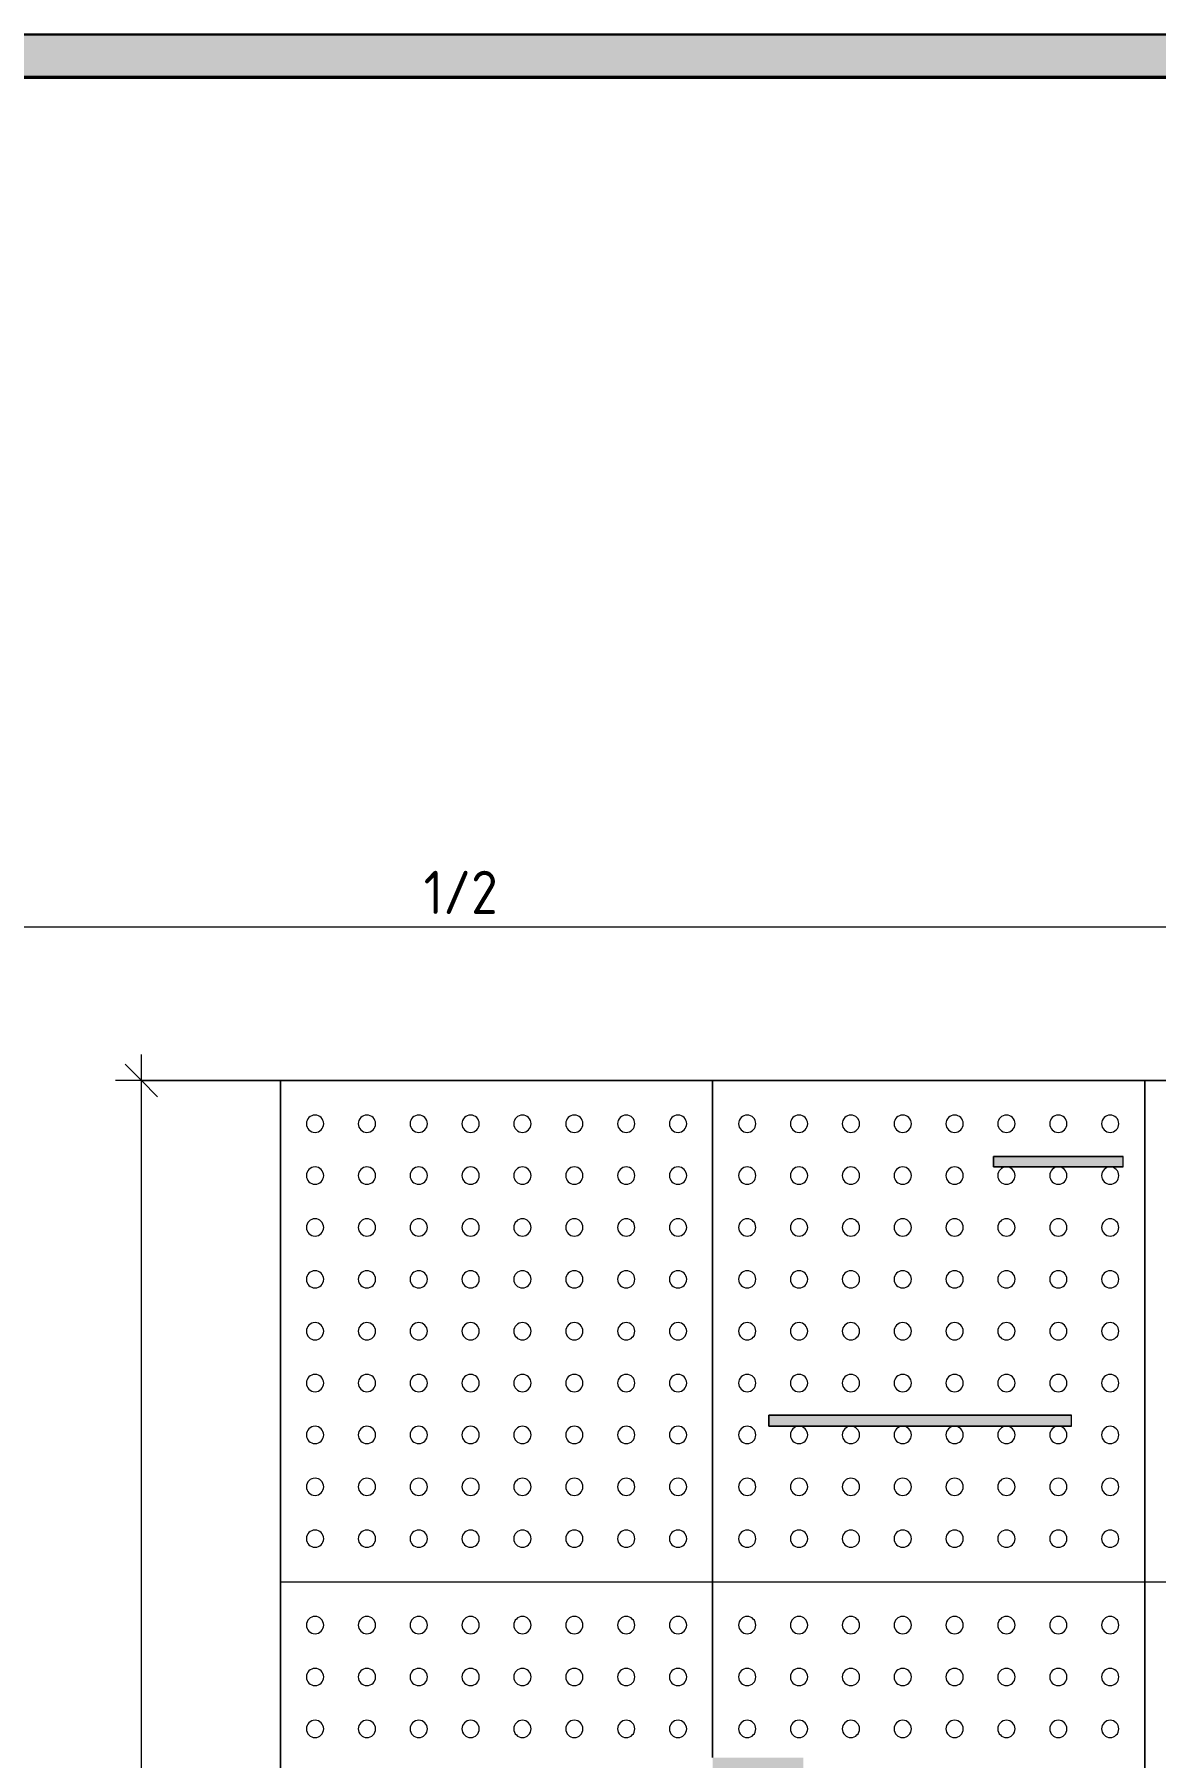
# Model space of a CAD drawing. Header units: millimetres. Extents: x 855 to 103073, y -1987 to 27400.
# Drawn here: x 71219 to 72516, y 1457 to 3450 of the extents above; entities that cross this region are included whole.
import ezdxf

# ---------------------------------------------------------------- set-up
doc = ezdxf.new("R2010")
doc.units = ezdxf.units.MM
doc.layers.add('A-ANNO-DIMS', color=7, linetype='Continuous', lineweight=9)
doc.layers.add('A-ANNO-DIMS-25', color=7, linetype='Continuous', lineweight=9)
for name, color, linetype, lineweight, true_color in [('A-CLNG-1', 7, 'Continuous', 9, 0x787878), ('A-CLNG-FNSH-1', 7, 'Continuous', 30, 0x3c3c3c), ('I-FURN-3', 7, 'Continuous', 9, 0xacacac), ('I-FURN-7', 7, 'Continuous', 9, 0x9e9e9e), ('I-FURN-9', 7, 'Continuous', 9, 0xc0c0c0)]:
    doc.layers.add(name, color=color, linetype=linetype, lineweight=lineweight, true_color=true_color)
doc.layers.add('I-FURN-4', color=7, linetype='Continuous', lineweight=9, true_color=0x7f7f7f, transparency=0.7)
doc.styles.add('ISOCPEUR_2', font='isocpeur.ttf', dxfattribs={"width": 0.9, "height": 50})
doc.dimstyles.new('ISO-2_0_0_9К_Средний_округл2', dxfattribs={"dimscale": 304.8, "dimtxt": 49.799059, "dimasz": 0.123031, "dimexe": 0.098425, "dimexo": 0, "dimgap": 0, "dimtad": 1, "dimdec": 0, "dimrnd": 10, "dimzin": 0, "dimdsep": 46, "dimtxsty": 'ISOCPEUR_2', "dimblk1": 'OBLIQUE', "dimblk2": 'OBLIQUE', "dimsah": 1, "dimcen": 0.09, "dimdle": 0.098425, "dimazin": 0, "dimtfac": 1, "dimtdec": 4, "dimtix": 1, "dimtmove": 0, "dimatfit": 3, "dimfxl": 1, "dimtvp": 1, "dimtolj": 1, "dimtzin": 0, "dimarcsym": 2})

# ---------------------------------------------------------------- blocks, each defined once
blk = doc.blocks.new('Бизиборд лего - бизиборд 1_21б-32328682-Развертка 1_02-5')
at = {"layer": 'I-FURN-4'}
h = blk.add_hatch(color=256, dxfattribs=at)
h.paths.add_polyline_path([(-11216.1, 860.2), (-11127.5, 860.2), (-11127.5, 877.8), (-11242.5, 877.8), (-11242.5, 860.2), (-11219.5, 860.2)])
h.paths.add_polyline_path([(-11207.3, 1442.2), (-11137.5, 1442.2), (-11137.5, 1456.7), (-11242.5, 1456.7), (-11242.5, 1442.2), (-11207.5, 1442.2)])
h.paths.add_polyline_path([(-10969.6, 1840.3), (-10827.1, 1840.3), (-10827.1, 1852.8), (-11177.5, 1852.8), (-11177.5, 1840.3), (-10972.8, 1840.3)])
h.paths.add_polyline_path([(-10907.6, 2140), (-10767.5, 2140), (-10767.5, 2152.2), (-10917.5, 2152.2), (-10917.5, 2140), (-10909.6, 2140)])
at = {"layer": 'I-FURN-3'}
for p, q in [((-11242.5, 2240), (-11742.5, 2240)), ((-11742.5, 2240), (-11742.5, 500)), ((-10742.5, 2240), (-11242.5, 2240)), ((-10242.5, 2240), (-10742.5, 2240)), ((-10767.5, 2152.2), (-10917.5, 2152.2)), ((-10917.5, 2152.2), (-10917.5, 2140)), ((-10917.5, 2140), (-10767.5, 2140)), ((-10767.5, 2140), (-10767.5, 2152.2)), ((-10827.1, 1852.8), (-11177.5, 1852.8)), ((-11177.5, 1852.8), (-11177.5, 1840.3)), ((-11177.5, 1840.3), (-10827.1, 1840.3)), ((-10827.1, 1840.3), (-10827.1, 1852.8)), ((-11742.5, 1660), (-11712.5, 1660)), ((-11712.2, 1660), (-11272.8, 1660)), ((-11272.5, 1660), (-11215.1, 1660)), ((-11214.9, 1660), (-11212.5, 1660)), ((-11212.2, 1660), (-11137.5, 1660)), ((-11137.5, 1660), (-10772.8, 1660)), ((-10772.5, 1660), (-10712.5, 1660))]:
    blk.add_line(p, q, dxfattribs=at)
for centre, start, end in [((-11702.5, 2190), 0, 180), ((-11642.5, 2190), 0, 180), ((-11582.5, 2190), 0, 180), ((-11522.5, 2190), 0, 180), ((-11462.5, 2190), 0, 180), ((-11402.5, 2190), 0, 180), ((-11342.5, 2190), 0, 180), ((-11282.5, 2190), 0, 180), ((-11202.5, 2190), 0, 180), ((-11142.5, 2190), 0, 180), ((-11082.5, 2190), 0, 180), ((-11022.5, 2190), 0, 180), ((-10962.5, 2190), 360, 180), ((-10902.5, 2190), 0, 180), ((-10842.5, 2190), 0, 180), ((-10782.5, 2190), 0, 180), ((-11702.5, 2190), 180, 0), ((-11642.5, 2190), 180, 0), ((-11582.5, 2190), 180, 0), ((-11522.5, 2190), 180, 0), ((-11462.5, 2190), 180, 0), ((-11402.5, 2190), 180, 0), ((-11342.5, 2190), 180, 0), ((-11282.5, 2190), 180, 0), ((-11202.5, 2190), 180, 0), ((-11142.5, 2190), 180, 0), ((-11082.5, 2190), 180, 0), ((-11022.5, 2190), 180, 0), ((-10962.5, 2190), 180, 0), ((-10902.5, 2190), 180, 0), ((-10842.5, 2190), 180, 0), ((-10782.5, 2190), 180, 0), ((-11702.5, 2130), 0, 180), ((-11642.5, 2130), 0, 180), ((-11582.5, 2130), 0, 180), ((-11522.5, 2130), 0, 180), ((-11462.5, 2130), 0, 180), ((-11402.5, 2130), 0, 180), ((-11342.5, 2130), 0, 180), ((-11282.5, 2130), 0, 180), ((-11202.5, 2130), 0, 180), ((-11142.5, 2130), 0, 180), ((-11082.5, 2130), 0, 180), ((-11022.5, 2130), 0, 180), ((-10962.5, 2130), 0, 180), ((-10902.5, 2130), 0, 180), ((-10842.5, 2130), 0, 180), ((-10782.5, 2130), 0, 180), ((-11702.5, 2130), 180, 0), ((-11642.5, 2130), 180, 0), ((-11582.5, 2130), 180, 0), ((-11522.5, 2130), 180, 0), ((-11462.5, 2130), 180, 0), ((-11402.5, 2130), 180, 0), ((-11342.5, 2130), 180, 0), ((-11282.5, 2130), 180, 0), ((-11202.5, 2130), 180, 0), ((-11142.5, 2130), 180, 0), ((-11082.5, 2130), 180, 0), ((-11022.5, 2130), 180, 0), ((-10962.5, 2130), 180, 0), ((-10902.5, 2130), 180, 0), ((-10842.5, 2130), 180, 0), ((-10782.5, 2130), 180, 0), ((-11702.5, 2070), 0, 180), ((-11642.5, 2070), 0, 180), ((-11582.5, 2070), 0, 180), ((-11522.5, 2070), 0, 180), ((-11462.5, 2070), 0, 180), ((-11402.5, 2070), 0, 180), ((-11342.5, 2070), 0, 180), ((-11282.5, 2070), 0, 180), ((-11202.5, 2070), 0, 180), ((-11142.5, 2070), 0, 180), ((-11082.5, 2070), 0, 180), ((-11022.5, 2070), 0, 180), ((-10962.5, 2070), 0, 180), ((-10902.5, 2070), 0, 180), ((-10842.5, 2070), 0, 180), ((-10782.5, 2070), 0, 180), ((-11702.5, 2070), 180, 0), ((-11642.5, 2070), 180, 0), ((-11582.5, 2070), 180, 0), ((-11522.5, 2070), 180, 0), ((-11462.5, 2070), 180, 0), ((-11402.5, 2070), 180, 0), ((-11342.5, 2070), 180, 0), ((-11282.5, 2070), 180, 0), ((-11202.5, 2070), 180, 0), ((-11142.5, 2070), 180, 0), ((-11082.5, 2070), 180, 0), ((-11022.5, 2070), 180, 0), ((-10962.5, 2070), 180, 0), ((-10902.5, 2070), 180, 0), ((-10842.5, 2070), 180, 0), ((-10782.5, 2070), 180, 0), ((-11702.5, 2010), 0, 180), ((-11642.5, 2010), 0, 180), ((-11582.5, 2010), 0, 180), ((-11522.5, 2010), 0, 180), ((-11462.5, 2010), 0, 180), ((-11402.5, 2010), 0, 180), ((-11342.5, 2010), 0, 180), ((-11282.5, 2010), 0, 180), ((-11202.5, 2010), 0, 180), ((-11142.5, 2010), 0, 180), ((-11082.5, 2010), 0, 180), ((-11022.5, 2010), 0, 180), ((-10962.5, 2010), 0, 180), ((-10902.5, 2010), 0, 180), ((-10842.5, 2010), 0, 180), ((-10782.5, 2010), 0, 180), ((-11702.5, 2010), 180, 0), ((-11642.5, 2010), 180, 0), ((-11582.5, 2010), 180, 0), ((-11522.5, 2010), 180, 0), ((-11462.5, 2010), 180, 0), ((-11402.5, 2010), 180, 0), ((-11342.5, 2010), 180, 0), ((-11282.5, 2010), 180, 0), ((-11202.5, 2010), 180, 0), ((-11142.5, 2010), 180, 0), ((-11082.5, 2010), 180, 0), ((-11022.5, 2010), 180, 0), ((-10962.5, 2010), 180, 0), ((-10902.5, 2010), 180, 0), ((-10842.5, 2010), 180, 0), ((-10782.5, 2010), 180, 0), ((-11702.5, 1950), 0, 180), ((-11642.5, 1950), 0, 180), ((-11582.5, 1950), 0, 180), ((-11522.5, 1950), 0, 180), ((-11462.5, 1950), 0, 180), ((-11402.5, 1950), 0, 180), ((-11342.5, 1950), 0, 180), ((-11282.5, 1950), 0, 180), ((-11202.5, 1950), 360, 180), ((-11142.5, 1950), 0, 180), ((-11082.5, 1950), 0, 180), ((-11022.5, 1950), 0, 180), ((-10962.5, 1950), 0, 180), ((-10902.5, 1950), 0, 180), ((-10842.5, 1950), 0, 180), ((-10782.5, 1950), 0, 180), ((-11702.5, 1950), 180, 0), ((-11642.5, 1950), 180, 0), ((-11582.5, 1950), 180, 0), ((-11522.5, 1950), 180, 0), ((-11462.5, 1950), 180, 0), ((-11402.5, 1950), 180, 0), ((-11342.5, 1950), 180, 0), ((-11282.5, 1950), 180, 0), ((-11202.5, 1950), 180, 0), ((-11142.5, 1950), 180, 0), ((-11082.5, 1950), 180, 0), ((-11022.5, 1950), 180, 0), ((-10962.5, 1950), 180, 0), ((-10902.5, 1950), 180, 0), ((-10842.5, 1950), 180, 0), ((-10782.5, 1950), 180, 0), ((-11702.5, 1890), 0, 180), ((-11642.5, 1890), 0, 180), ((-11582.5, 1890), 0, 180), ((-11522.5, 1890), 0, 180), ((-11462.5, 1890), 0, 180), ((-11402.5, 1890), 0, 180), ((-11342.5, 1890), 0, 180), ((-11282.5, 1890), 0, 180), ((-11202.5, 1890), 360, 180), ((-11142.5, 1890), 0, 180), ((-11082.5, 1890), 0, 180), ((-11022.5, 1890), 0, 180), ((-10962.5, 1890), 0, 180), ((-10902.5, 1890), 0, 180), ((-10842.5, 1890), 0, 180), ((-10782.5, 1890), 0, 180), ((-11702.5, 1890), 180, 0), ((-11642.5, 1890), 180, 0), ((-11582.5, 1890), 180, 0), ((-11522.5, 1890), 180, 0), ((-11462.5, 1890), 180, 0), ((-11402.5, 1890), 180, 0), ((-11342.5, 1890), 180, 0), ((-11282.5, 1890), 180, 0), ((-11202.5, 1890), 180, 0), ((-11142.5, 1890), 180, 0), ((-11082.5, 1890), 180, 0), ((-11022.5, 1890), 180, 0), ((-10962.5, 1890), 180, 0), ((-10902.5, 1890), 180, 0), ((-10842.5, 1890), 180, 0), ((-10782.5, 1890), 180, 0), ((-11702.5, 1830), 0, 180), ((-11642.5, 1830), 0, 180), ((-11582.5, 1830), 0, 180), ((-11522.5, 1830), 0, 180), ((-11462.5, 1830), 0, 180), ((-11402.5, 1830), 0, 180), ((-11342.5, 1830), 0, 180), ((-11282.5, 1830), 0, 180), ((-11202.5, 1830), 0, 180), ((-11142.5, 1830), 0, 180), ((-11082.5, 1830), 0, 180), ((-11022.5, 1830), 0, 180), ((-10962.5, 1830), 0, 180), ((-10902.5, 1830), 0, 180), ((-10842.5, 1830), 0, 180), ((-10782.5, 1830), 0, 180), ((-11702.5, 1830), 180, 0), ((-11642.5, 1830), 180, 0), ((-11582.5, 1830), 180, 0), ((-11522.5, 1830), 180, 0), ((-11462.5, 1830), 180, 0), ((-11402.5, 1830), 180, 0), ((-11342.5, 1830), 180, 0), ((-11282.5, 1830), 180, 0), ((-11202.5, 1830), 180, 0), ((-11142.5, 1830), 180, 0), ((-11082.5, 1830), 180, 0), ((-11022.5, 1830), 180, 0), ((-10962.5, 1830), 180, 0), ((-10902.5, 1830), 180, 0), ((-10842.5, 1830), 180, 0), ((-10782.5, 1830), 180, 0), ((-11702.5, 1770), 0, 180), ((-11642.5, 1770), 0, 180), ((-11582.5, 1770), 0, 180), ((-11522.5, 1770), 0, 180), ((-11462.5, 1770), 0, 180), ((-11402.5, 1770), 0, 180), ((-11342.5, 1770), 0, 180), ((-11282.5, 1770), 0, 180), ((-11202.5, 1770), 0, 180), ((-11142.5, 1770), 0, 180), ((-11082.5, 1770), 0, 180), ((-11022.5, 1770), 0, 180), ((-10962.5, 1770), 0, 180), ((-10902.5, 1770), 0, 180), ((-10842.5, 1770), 0, 180), ((-10782.5, 1770), 0, 180), ((-11702.5, 1770), 180, 0), ((-11642.5, 1770), 180, 0), ((-11582.5, 1770), 180, 0), ((-11522.5, 1770), 180, 0), ((-11462.5, 1770), 180, 0), ((-11402.5, 1770), 180, 0), ((-11342.5, 1770), 180, 0), ((-11282.5, 1770), 180, 0), ((-11202.5, 1770), 180, 0), ((-11142.5, 1770), 180, 0), ((-11082.5, 1770), 180, 0), ((-11022.5, 1770), 180, 0), ((-10962.5, 1770), 180, 0), ((-10902.5, 1770), 180, 0), ((-10842.5, 1770), 180, 0), ((-10782.5, 1770), 180, 0), ((-11702.5, 1710), 0, 180), ((-11642.5, 1710), 0, 180), ((-11582.5, 1710), 0, 180), ((-11522.5, 1710), 0, 180), ((-11462.5, 1710), 0, 180), ((-11402.5, 1710), 0, 180), ((-11342.5, 1710), 0, 180), ((-11282.5, 1710), 0, 180), ((-11202.5, 1710), 0, 180), ((-11142.5, 1710), 0, 180), ((-11082.5, 1710), 0, 180), ((-11022.5, 1710), 0, 180), ((-10962.5, 1710), 0, 180), ((-10902.5, 1710), 0, 180), ((-10842.5, 1710), 0, 180), ((-10782.5, 1710), 0, 180), ((-11702.5, 1710), 180, 0), ((-11642.5, 1710), 180, 0), ((-11582.5, 1710), 180, 0), ((-11522.5, 1710), 180, 0), ((-11462.5, 1710), 180, 0), ((-11402.5, 1710), 180, 0), ((-11342.5, 1710), 180, 0), ((-11282.5, 1710), 180, 0), ((-11202.5, 1710), 180, 0), ((-11142.5, 1710), 180, 0), ((-11082.5, 1710), 180, 0), ((-11022.5, 1710), 180, 0), ((-10962.5, 1710), 180, 0), ((-10902.5, 1710), 180, 0), ((-10842.5, 1710), 180, 0), ((-10782.5, 1710), 180, 0), ((-11702.5, 1610), 0, 180), ((-11642.5, 1610), 0, 180), ((-11582.5, 1610), 0, 180), ((-11522.5, 1610), 0, 180), ((-11462.5, 1610), 0, 180), ((-11402.5, 1610), 0, 180), ((-11342.5, 1610), 0, 180), ((-11282.5, 1610), 0, 180), ((-11202.5, 1610), 0, 180), ((-11142.5, 1610), 0, 180), ((-11082.5, 1610), 0, 180), ((-11022.5, 1610), 0, 180), ((-10962.5, 1610), 0, 180), ((-10902.5, 1610), 0, 180), ((-10842.5, 1610), 0, 180), ((-10782.5, 1610), 0, 180), ((-11702.5, 1610), 180, 0), ((-11642.5, 1610), 180, 0), ((-11582.5, 1610), 180, 0), ((-11522.5, 1610), 180, 0), ((-11462.5, 1610), 180, 0), ((-11402.5, 1610), 180, 0), ((-11342.5, 1610), 180, 0), ((-11282.5, 1610), 180, 0), ((-11202.5, 1610), 180, 0), ((-11142.5, 1610), 180, 0), ((-11082.5, 1610), 180, 0), ((-11022.5, 1610), 180, 0), ((-10962.5, 1610), 180, 0), ((-10902.5, 1610), 180, 0), ((-10842.5, 1610), 180, 0), ((-10782.5, 1610), 180, 0), ((-11702.5, 1550), 0, 180), ((-11642.5, 1550), 0, 180), ((-11582.5, 1550), 0, 180), ((-11522.5, 1550), 0, 180), ((-11462.5, 1550), 0, 180), ((-11402.5, 1550), 0, 180), ((-11342.5, 1550), 0, 180), ((-11282.5, 1550), 0, 180), ((-11202.5, 1550), 0, 180), ((-11142.5, 1550), 0, 180), ((-11082.5, 1550), 0, 180), ((-11022.5, 1550), 0, 180), ((-10962.5, 1550), 0, 180), ((-10902.5, 1550), 0, 180), ((-10842.5, 1550), 0, 180), ((-10782.5, 1550), 0, 180), ((-11702.5, 1550), 180, 0), ((-11642.5, 1550), 180, 0), ((-11582.5, 1550), 180, 0), ((-11522.5, 1550), 180, 0), ((-11462.5, 1550), 180, 0), ((-11402.5, 1550), 180, 0), ((-11342.5, 1550), 180, 0), ((-11282.5, 1550), 180, 0), ((-11202.5, 1550), 180, 0), ((-11142.5, 1550), 180, 0), ((-11082.5, 1550), 180, 0), ((-11022.5, 1550), 180, 0), ((-10962.5, 1550), 180, 0), ((-10902.5, 1550), 180, 0), ((-10842.5, 1550), 180, 0), ((-10782.5, 1550), 180, 0), ((-11702.5, 1490), 0, 180), ((-11642.5, 1490), 0, 180), ((-11582.5, 1490), 0, 180), ((-11522.5, 1490), 0, 180), ((-11462.5, 1490), 0, 180), ((-11402.5, 1490), 0, 180), ((-11342.5, 1490), 360, 180), ((-11282.5, 1490), 0, 180), ((-11202.5, 1490), 0, 180), ((-11142.5, 1490), 360, 180), ((-11082.5, 1490), 0, 180), ((-11022.5, 1490), 0, 180), ((-10962.5, 1490), 0, 180), ((-10902.5, 1490), 0, 180), ((-10842.5, 1490), 0, 180), ((-10782.5, 1490), 0, 180), ((-11702.5, 1490), 180, 0), ((-11642.5, 1490), 180, 0), ((-11582.5, 1490), 180, 0), ((-11522.5, 1490), 180, 0), ((-11462.5, 1490), 180, 0), ((-11402.5, 1490), 180, 0), ((-11342.5, 1490), 180, 0), ((-11282.5, 1490), 180, 0), ((-11202.5, 1490), 180, 0), ((-11142.5, 1490), 180, 0), ((-11082.5, 1490), 180, 0), ((-11022.5, 1490), 180, 0), ((-10962.5, 1490), 180, 0), ((-10902.5, 1490), 180, 0), ((-10842.5, 1490), 180, 0), ((-10782.5, 1490), 180, 0)]:
    blk.add_arc(centre, 10, start, end, dxfattribs=at)
at = {"layer": 'I-FURN-7'}
for p, q in [((-11242.5, 1457), (-11242.5, 2240)), ((-11242.5, 2240), (-11242.5, 1457)), ((-10742.5, 500), (-10742.5, 2240)), ((-10742.5, 2240), (-10742.5, 500))]:
    blk.add_line(p, q, dxfattribs=at)
at = {"layer": 'I-FURN-9'}
for p, q in [((-11742.5, 2240), (-11242.5, 2240)), ((-11742.5, 500), (-11742.5, 2240)), ((-11242.5, 1457), (-11242.5, 2240)), ((-11242.5, 2240), (-10742.5, 2240)), ((-11242.5, 1457), (-11242.5, 2240)), ((-10742.5, 500), (-10742.5, 2240)), ((-10742.5, 2240), (-10242.5, 2240)), ((-10742.5, 500), (-10742.5, 2240)), ((-10917.5, 2152.2), (-10767.5, 2152.2)), ((-10917.5, 2140), (-10917.5, 2152.2)), ((-10767.5, 2140), (-10917.5, 2140)), ((-10767.5, 2140), (-10767.5, 2152.2)), ((-11177.5, 1852.8), (-10827.1, 1852.8)), ((-11177.5, 1840.3), (-11177.5, 1852.8)), ((-10827.1, 1840.3), (-11177.5, 1840.3)), ((-10827.1, 1840.3), (-10827.1, 1852.8))]:
    blk.add_line(p, q, dxfattribs=at)
for centre, start, end in [((-11702.5, 2190), 0, 180), ((-11642.5, 2190), 0, 180), ((-11582.5, 2190), 0, 180), ((-11522.5, 2190), 0, 180), ((-11462.5, 2190), 0, 180), ((-11402.5, 2190), 0, 180), ((-11342.5, 2190), 0, 180), ((-11282.5, 2190), 0, 180), ((-11202.5, 2190), 0, 180), ((-11142.5, 2190), 0, 180), ((-11082.5, 2190), 0, 180), ((-11022.5, 2190), 0, 180), ((-10962.5, 2190), 360, 180), ((-10902.5, 2190), 0, 180), ((-10842.5, 2190), 0, 180), ((-10782.5, 2190), 0, 180), ((-11702.5, 2190), 180, 0), ((-11642.5, 2190), 180, 0), ((-11582.5, 2190), 180, 0), ((-11522.5, 2190), 180, 0), ((-11462.5, 2190), 180, 0), ((-11402.5, 2190), 180, 0), ((-11342.5, 2190), 180, 0), ((-11282.5, 2190), 180, 0), ((-11202.5, 2190), 180, 0), ((-11142.5, 2190), 180, 0), ((-11082.5, 2190), 180, 0), ((-11022.5, 2190), 180, 0), ((-10962.5, 2190), 180, 0), ((-10902.5, 2190), 180, 0), ((-10842.5, 2190), 180, 0), ((-10782.5, 2190), 180, 0), ((-11702.5, 2130), 0, 180), ((-11642.5, 2130), 0, 180), ((-11582.5, 2130), 0, 180), ((-11522.5, 2130), 0, 180), ((-11462.5, 2130), 0, 180), ((-11402.5, 2130), 0, 180), ((-11342.5, 2130), 0, 180), ((-11282.5, 2130), 0, 180), ((-11202.5, 2130), 0, 180), ((-11142.5, 2130), 0, 180), ((-11082.5, 2130), 0, 180), ((-11022.5, 2130), 0, 180), ((-10962.5, 2130), 0, 180), ((-10902.5, 2130), 0, 180), ((-10842.5, 2130), 0, 180), ((-10782.5, 2130), 0, 180), ((-11702.5, 2130), 180, 0), ((-11642.5, 2130), 180, 0), ((-11582.5, 2130), 180, 0), ((-11522.5, 2130), 180, 0), ((-11462.5, 2130), 180, 0), ((-11402.5, 2130), 180, 0), ((-11342.5, 2130), 180, 0), ((-11282.5, 2130), 180, 0), ((-11202.5, 2130), 180, 0), ((-11142.5, 2130), 180, 0), ((-11082.5, 2130), 180, 0), ((-11022.5, 2130), 180, 0), ((-10962.5, 2130), 180, 0), ((-10902.5, 2130), 180, 0), ((-10842.5, 2130), 180, 0), ((-10782.5, 2130), 180, 0), ((-11702.5, 2070), 0, 180), ((-11642.5, 2070), 0, 180), ((-11582.5, 2070), 0, 180), ((-11522.5, 2070), 0, 180), ((-11462.5, 2070), 0, 180), ((-11402.5, 2070), 0, 180), ((-11342.5, 2070), 0, 180), ((-11282.5, 2070), 0, 180), ((-11202.5, 2070), 0, 180), ((-11142.5, 2070), 0, 180), ((-11082.5, 2070), 0, 180), ((-11022.5, 2070), 0, 180), ((-10962.5, 2070), 0, 180), ((-10902.5, 2070), 0, 180), ((-10842.5, 2070), 0, 180), ((-10782.5, 2070), 0, 180), ((-11702.5, 2070), 180, 0), ((-11642.5, 2070), 180, 0), ((-11582.5, 2070), 180, 0), ((-11522.5, 2070), 180, 0), ((-11462.5, 2070), 180, 0), ((-11402.5, 2070), 180, 0), ((-11342.5, 2070), 180, 0), ((-11282.5, 2070), 180, 0), ((-11202.5, 2070), 180, 0), ((-11142.5, 2070), 180, 0), ((-11082.5, 2070), 180, 0), ((-11022.5, 2070), 180, 0), ((-10962.5, 2070), 180, 0), ((-10902.5, 2070), 180, 0), ((-10842.5, 2070), 180, 0), ((-10782.5, 2070), 180, 0), ((-11702.5, 2010), 0, 180), ((-11642.5, 2010), 0, 180), ((-11582.5, 2010), 0, 180), ((-11522.5, 2010), 0, 180), ((-11462.5, 2010), 0, 180), ((-11402.5, 2010), 0, 180), ((-11342.5, 2010), 0, 180), ((-11282.5, 2010), 0, 180), ((-11202.5, 2010), 0, 180), ((-11142.5, 2010), 0, 180), ((-11082.5, 2010), 0, 180), ((-11022.5, 2010), 0, 180), ((-10962.5, 2010), 0, 180), ((-10902.5, 2010), 0, 180), ((-10842.5, 2010), 0, 180), ((-10782.5, 2010), 0, 180), ((-11702.5, 2010), 180, 0), ((-11642.5, 2010), 180, 0), ((-11582.5, 2010), 180, 0), ((-11522.5, 2010), 180, 0), ((-11462.5, 2010), 180, 0), ((-11402.5, 2010), 180, 0), ((-11342.5, 2010), 180, 0), ((-11282.5, 2010), 180, 0), ((-11202.5, 2010), 180, 0), ((-11142.5, 2010), 180, 0), ((-11082.5, 2010), 180, 0), ((-11022.5, 2010), 180, 0), ((-10962.5, 2010), 180, 0), ((-10902.5, 2010), 180, 0), ((-10842.5, 2010), 180, 0), ((-10782.5, 2010), 180, 0), ((-11702.5, 1950), 0, 180), ((-11642.5, 1950), 0, 180), ((-11582.5, 1950), 0, 180), ((-11522.5, 1950), 0, 180), ((-11462.5, 1950), 0, 180), ((-11402.5, 1950), 0, 180), ((-11342.5, 1950), 0, 180), ((-11282.5, 1950), 0, 180), ((-11202.5, 1950), 0, 180), ((-11142.5, 1950), 0, 180), ((-11082.5, 1950), 0, 180), ((-11022.5, 1950), 0, 180), ((-10962.5, 1950), 0, 180), ((-10902.5, 1950), 0, 180), ((-10842.5, 1950), 0, 180), ((-10782.5, 1950), 0, 180), ((-11702.5, 1950), 180, 0), ((-11642.5, 1950), 180, 0), ((-11582.5, 1950), 180, 0), ((-11522.5, 1950), 180, 0), ((-11462.5, 1950), 180, 0), ((-11402.5, 1950), 180, 0), ((-11342.5, 1950), 180, 0), ((-11282.5, 1950), 180, 0), ((-11202.5, 1950), 180, 0), ((-11142.5, 1950), 180, 0), ((-11082.5, 1950), 180, 0), ((-11022.5, 1950), 180, 0), ((-10962.5, 1950), 180, 0), ((-10902.5, 1950), 180, 0), ((-10842.5, 1950), 180, 0), ((-10782.5, 1950), 180, 0), ((-11702.5, 1890), 0, 180), ((-11642.5, 1890), 0, 180), ((-11582.5, 1890), 0, 180), ((-11522.5, 1890), 0, 180), ((-11462.5, 1890), 0, 180), ((-11402.5, 1890), 0, 180), ((-11342.5, 1890), 0, 180), ((-11282.5, 1890), 0, 180), ((-11202.5, 1890), 0, 180), ((-11142.5, 1890), 0, 180), ((-11082.5, 1890), 0, 180), ((-11022.5, 1890), 0, 180), ((-10962.5, 1890), 0, 180), ((-10902.5, 1890), 0, 180), ((-10842.5, 1890), 0, 180), ((-10782.5, 1890), 0, 180), ((-11702.5, 1890), 180, 0), ((-11642.5, 1890), 180, 0), ((-11582.5, 1890), 180, 0), ((-11522.5, 1890), 180, 0), ((-11462.5, 1890), 180, 0), ((-11402.5, 1890), 180, 0), ((-11342.5, 1890), 180, 0), ((-11282.5, 1890), 180, 0), ((-11202.5, 1890), 180, 0), ((-11142.5, 1890), 180, 0), ((-11082.5, 1890), 180, 0), ((-11022.5, 1890), 180, 0), ((-10962.5, 1890), 180, 0), ((-10902.5, 1890), 180, 0), ((-10842.5, 1890), 180, 0), ((-10782.5, 1890), 180, 0), ((-11702.5, 1830), 0, 180), ((-11642.5, 1830), 0, 180), ((-11582.5, 1830), 0, 180), ((-11522.5, 1830), 0, 180), ((-11462.5, 1830), 0, 180), ((-11402.5, 1830), 0, 180), ((-11342.5, 1830), 0, 180), ((-11282.5, 1830), 0, 180), ((-11202.5, 1830), 0, 180), ((-11142.5, 1830), 0, 180), ((-11082.5, 1830), 0, 180), ((-11022.5, 1830), 0, 180), ((-10962.5, 1830), 0, 180), ((-10902.5, 1830), 0, 180), ((-10842.5, 1830), 0, 180), ((-10782.5, 1830), 0, 180), ((-11702.5, 1830), 180, 0), ((-11642.5, 1830), 180, 0), ((-11582.5, 1830), 180, 0), ((-11522.5, 1830), 180, 0), ((-11462.5, 1830), 180, 0), ((-11402.5, 1830), 180, 0), ((-11342.5, 1830), 180, 0), ((-11282.5, 1830), 180, 0), ((-11202.5, 1830), 180, 0), ((-11142.5, 1830), 180, 0), ((-11082.5, 1830), 180, 0), ((-11022.5, 1830), 180, 0), ((-10962.5, 1830), 180, 0), ((-10902.5, 1830), 180, 0), ((-10842.5, 1830), 180, 0), ((-10782.5, 1830), 180, 0), ((-11702.5, 1770), 0, 180), ((-11642.5, 1770), 0, 180), ((-11582.5, 1770), 0, 180), ((-11522.5, 1770), 0, 180), ((-11462.5, 1770), 0, 180), ((-11402.5, 1770), 0, 180), ((-11342.5, 1770), 0, 180), ((-11282.5, 1770), 0, 180), ((-11202.5, 1770), 0, 180), ((-11142.5, 1770), 0, 180), ((-11082.5, 1770), 0, 180), ((-11022.5, 1770), 0, 180), ((-10962.5, 1770), 0, 180), ((-10902.5, 1770), 0, 180), ((-10842.5, 1770), 0, 180), ((-10782.5, 1770), 0, 180), ((-11702.5, 1770), 180, 0), ((-11642.5, 1770), 180, 0), ((-11582.5, 1770), 180, 0), ((-11522.5, 1770), 180, 0), ((-11462.5, 1770), 180, 0), ((-11402.5, 1770), 180, 0), ((-11342.5, 1770), 180, 0), ((-11282.5, 1770), 180, 0), ((-11202.5, 1770), 180, 0), ((-11142.5, 1770), 180, 0), ((-11082.5, 1770), 180, 0), ((-11022.5, 1770), 180, 0), ((-10962.5, 1770), 180, 0), ((-10902.5, 1770), 180, 0), ((-10842.5, 1770), 180, 0), ((-10782.5, 1770), 180, 0), ((-11702.5, 1710), 0, 180), ((-11642.5, 1710), 0, 180), ((-11582.5, 1710), 0, 180), ((-11522.5, 1710), 0, 180), ((-11462.5, 1710), 0, 180), ((-11402.5, 1710), 0, 180), ((-11342.5, 1710), 0, 180), ((-11282.5, 1710), 0, 180), ((-11202.5, 1710), 0, 180), ((-11142.5, 1710), 0, 180), ((-11082.5, 1710), 0, 180), ((-11022.5, 1710), 0, 180), ((-10962.5, 1710), 0, 180), ((-10902.5, 1710), 0, 180), ((-10842.5, 1710), 0, 180), ((-10782.5, 1710), 0, 180), ((-11702.5, 1710), 180, 0), ((-11642.5, 1710), 180, 0), ((-11582.5, 1710), 180, 0), ((-11522.5, 1710), 180, 0), ((-11462.5, 1710), 180, 0), ((-11402.5, 1710), 180, 0), ((-11342.5, 1710), 180, 0), ((-11282.5, 1710), 180, 0), ((-11202.5, 1710), 180, 0), ((-11142.5, 1710), 180, 0), ((-11082.5, 1710), 180, 0), ((-11022.5, 1710), 180, 0), ((-10962.5, 1710), 180, 0), ((-10902.5, 1710), 180, 0), ((-10842.5, 1710), 180, 0), ((-10782.5, 1710), 180, 0), ((-11702.5, 1610), 0, 180), ((-11642.5, 1610), 0, 180), ((-11582.5, 1610), 0, 180), ((-11522.5, 1610), 0, 180), ((-11462.5, 1610), 0, 180), ((-11402.5, 1610), 0, 180), ((-11342.5, 1610), 0, 180), ((-11282.5, 1610), 0, 180), ((-11202.5, 1610), 0, 180), ((-11142.5, 1610), 0, 180), ((-11082.5, 1610), 0, 180), ((-11022.5, 1610), 0, 180), ((-10962.5, 1610), 0, 180), ((-10902.5, 1610), 0, 180), ((-10842.5, 1610), 0, 180), ((-10782.5, 1610), 0, 180), ((-11702.5, 1610), 180, 0), ((-11642.5, 1610), 180, 0), ((-11582.5, 1610), 180, 0), ((-11522.5, 1610), 180, 0), ((-11462.5, 1610), 180, 0), ((-11402.5, 1610), 180, 0), ((-11342.5, 1610), 180, 0), ((-11282.5, 1610), 180, 0), ((-11202.5, 1610), 180, 0), ((-11142.5, 1610), 180, 0), ((-11082.5, 1610), 180, 0), ((-11022.5, 1610), 180, 0), ((-10962.5, 1610), 180, 0), ((-10902.5, 1610), 180, 0), ((-10842.5, 1610), 180, 0), ((-10782.5, 1610), 180, 0), ((-11702.5, 1550), 0, 180), ((-11642.5, 1550), 0, 180), ((-11582.5, 1550), 0, 180), ((-11522.5, 1550), 0, 180), ((-11462.5, 1550), 0, 180), ((-11402.5, 1550), 0, 180), ((-11342.5, 1550), 0, 180), ((-11282.5, 1550), 0, 180), ((-11202.5, 1550), 0, 180), ((-11142.5, 1550), 0, 180), ((-11082.5, 1550), 0, 180), ((-11022.5, 1550), 0, 180), ((-10962.5, 1550), 0, 180), ((-10902.5, 1550), 0, 180), ((-10842.5, 1550), 0, 180), ((-10782.5, 1550), 0, 180), ((-11702.5, 1550), 180, 0), ((-11642.5, 1550), 180, 0), ((-11582.5, 1550), 180, 0), ((-11522.5, 1550), 180, 0), ((-11462.5, 1550), 180, 0), ((-11402.5, 1550), 180, 0), ((-11342.5, 1550), 180, 0), ((-11282.5, 1550), 180, 0), ((-11202.5, 1550), 180, 0), ((-11142.5, 1550), 180, 0), ((-11082.5, 1550), 180, 0), ((-11022.5, 1550), 180, 0), ((-10962.5, 1550), 180, 0), ((-10902.5, 1550), 180, 0), ((-10842.5, 1550), 180, 0), ((-10782.5, 1550), 180, 0), ((-11702.5, 1490), 0, 180), ((-11642.5, 1490), 0, 180), ((-11582.5, 1490), 0, 180), ((-11522.5, 1490), 0, 180), ((-11462.5, 1490), 0, 180), ((-11402.5, 1490), 0, 180), ((-11342.5, 1490), 0, 180), ((-11282.5, 1490), 0, 180), ((-11202.5, 1490), 0, 180), ((-11142.5, 1490), 0, 180), ((-11082.5, 1490), 0, 180), ((-11022.5, 1490), 0, 180), ((-10962.5, 1490), 0, 180), ((-10902.5, 1490), 0, 180), ((-10842.5, 1490), 0, 180), ((-10782.5, 1490), 0, 180), ((-11702.5, 1490), 180, 0), ((-11642.5, 1490), 180, 0), ((-11582.5, 1490), 180, 0), ((-11522.5, 1490), 180, 0), ((-11462.5, 1490), 180, 0), ((-11402.5, 1490), 180, 0), ((-11342.5, 1490), 180, 0), ((-11282.5, 1490), 180, 0), ((-11202.5, 1490), 180, 0), ((-11142.5, 1490), 180, 0), ((-11082.5, 1490), 180, 0), ((-11022.5, 1490), 180, 0), ((-10962.5, 1490), 180, 0), ((-10902.5, 1490), 180, 0), ((-10842.5, 1490), 180, 0), ((-10782.5, 1490), 180, 0)]:
    blk.add_arc(centre, 10, start, end, dxfattribs=at)
blk = doc.blocks.new('DIMBLOCK99-Развертка 1_02-5')
at = {"layer": 'A-ANNO-DIMS-25'}
for p, q in [((70421.4, 2390.8), (70421.4, 2447.3)), ((73003.9, 2240), (73003.9, 2447.3)), ((73003.9, 2417.3), (70391.4, 2417.3)), ((70421.4, 2417.3), (70421.4, 2390.8)), ((73003.9, 2417.3), (73003.9, 2240))]:
    blk.add_line(p, q, dxfattribs=at)
at = {"layer": 'A-ANNO-DIMS-25', "lineweight": 20}
for p, q in [((70421.4, 2417.3), (70440.2, 2436.1)), ((73003.9, 2417.3), (73022.7, 2436.1)), ((70421.4, 2417.3), (70402.7, 2398.6)), ((73003.9, 2417.3), (72985.2, 2398.6))]:
    blk.add_line(p, q, dxfattribs=at)
at = {"layer": 'A-ANNO-DIMS-25', "color": 0, "insert": (71669.6, 2482.6), "char_height": 50, "width": 103.429, "attachment_point": 1, "line_spacing_factor": 1.149209, "style": 'ISOCPEUR_2'}
blk.add_mtext('1/2', dxfattribs=at)
blk = doc.blocks.new('_Oblique')
at = {"color": 0, "linetype": 'ByBlock', "lineweight": -2}
blk.add_line((-0.5, -0.5), (0.5, 0.5), dxfattribs=at)
blk = doc.blocks.new('DIMBLOCK101-Развертка 1_02-5')
at = {"layer": 'A-ANNO-DIMS-25', "lineweight": 20}
for p, q in [((71343, 2240), (71324.2, 2258.7)), ((71343, 2240), (71361.7, 2221.2)), ((71343, 500), (71324.2, 518.7)), ((71343, 500), (71361.7, 481.2))]:
    blk.add_line(p, q, dxfattribs=at)
at = {"layer": 'A-ANNO-DIMS-25'}
for p, q in [((71343, 500), (71343, 2270)), ((71503.9, 2240), (71313, 2240)), ((71343, 2240), (71503.9, 2240)), ((72003.9, 500), (71313, 500)), ((71343, 500), (72003.9, 500))]:
    blk.add_line(p, q, dxfattribs=at)
at = {"layer": 'A-ANNO-DIMS-25', "color": 0, "insert": (71277.6, 1308.7), "char_height": 50, "width": 147.099, "attachment_point": 1, "rotation": 90, "line_spacing_factor": 1.149209, "style": 'ISOCPEUR_2'}
blk.add_mtext('1740', dxfattribs=at)

msp = doc.modelspace()

# ---------------------------------------------------------------- hatches: boundary and pattern name
at = {"layer": 'A-CLNG-1'}
msp.add_hatch(color=256, dxfattribs=at).paths.add_polyline_path([(82515.2, 3400), (83116.4, 3400), (83116.4, 3450), (63256.4, 3450), (63256.4, 3400), (82230.6, 3400)])

# ---------------------------------------------------------------- linework, layer by layer
at = {"layer": 'A-CLNG-FNSH-1'}
for p, q in [((83116.4, 3450), (63256.4, 3450)), ((83116.4, 3401), (63256.4, 3401)), ((63256.4, 3400), (79534.4, 3400))]:
    msp.add_line(p, q, dxfattribs=at)

# ---------------------------------------------------------------- block references
at = {"layer": 'I-FURN-3'}
msp.add_blockref('Бизиборд лего - бизиборд 1_21б-32328682-Развертка 1_02-5', (83246.4, 0), dxfattribs=at)

# ---------------------------------------------------------------- dimensions: what is measured, and where the dimension line sits
at = {"layer": 'A-ANNO-DIMS'}
dim = msp.add_linear_dim(base=(70421.4, 2417.3), p1=(73003.9, 2240), p2=(70421.4, 2390.8), text='1/2', dimstyle='ISO-2_0_0_9К_Средний_округл2', override={"dimpost": '<>', "dimfxl": 2586.899696}, dxfattribs=at)
dim.commit()
dim.dimension.update_dxf_attribs({"geometry": 'DIMBLOCK99-Развертка 1_02-5', "text_midpoint": (71712.7, 2442.3)})
dim = msp.add_linear_dim(base=(71343, 2240), p1=(72003.9, 500), p2=(71503.9, 2240), angle=90, dimstyle='ISO-2_0_0_9К_Средний_округл2', override={"dimpost": '<>', "dimfxl": 1810.414317}, dxfattribs=at)
dim.commit()
dim.dimension.update_dxf_attribs({"geometry": 'DIMBLOCK101-Развертка 1_02-5', "text_midpoint": (71318, 1370)})

doc.saveas('drawing.dxf')
